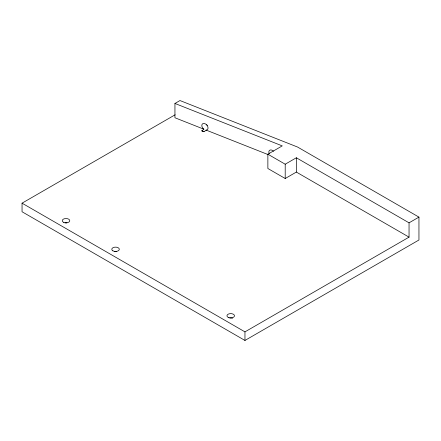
<?xml version="1.0" encoding="UTF-8"?>
<svg xmlns="http://www.w3.org/2000/svg" width="441" height="441" viewBox="0 0 441 441"><rect width="100%" height="100%" fill="white"/><g stroke="black" fill="none" stroke-linecap="round" stroke-linejoin="round"><path stroke-width="0.66" d="M201.879 130.861L203.858 129.191L203.373 128.805A3.765 2.536 49.9 0 1 202.546 123.838A3.765 2.536 49.9 0 1 207.309 125.718A3.765 2.536 49.9 0 1 206.482 130.029L204.018 131.705L201.879 130.861L204.018 131.705M203.858 129.191L174.945 117.758L174.945 103.459L179.989 100.554L297.587 147.051L418.95 217.115L418.95 239.998L244.959 340.446L22.05 211.752L22.05 203.174L175.127 114.798M267.869 154.201L285.206 164.206L296.352 157.773L409.044 222.837L409.044 237.137L296.352 172.073L285.206 178.506L267.869 168.501L267.869 154.201L282.262 145.888L174.945 103.459M409.044 222.837L418.95 217.115M22.05 203.174L244.959 331.869L409.044 237.137M205.997 130.04L268.337 154.686M296.352 157.773L296.352 172.073M285.206 164.206L285.206 178.506M244.959 331.869L244.959 340.446M207.331 125.465A3.765 2.536 49.9 0 1 206.691 124.72M269.264 153.727A3.765 2.536 49.9 0 1 269.76 150.216A3.765 2.536 49.9 0 1 273.508 151.208M229.744 317.972A3.765 2.172 0 0 1 232.6 318.187M65.036 222.881A3.765 2.172 0 0 1 66.988 222.881M114.572 251.48A3.765 2.172 0 0 1 116.523 251.48M228.835 317.663A3.765 2.172 0 0 0 234.48 315.784A3.765 2.172 0 0 0 228.835 313.898A3.765 2.172 0 0 0 228.835 317.663M63.35 222.231A3.765 2.172 0 0 0 69.65 221.255A3.765 2.172 0 0 0 65.036 218.593A3.765 2.172 0 0 0 63.35 222.231M112.885 250.83A3.765 2.172 0 0 0 119.186 249.854A3.765 2.172 0 0 0 114.572 247.192A3.765 2.172 0 0 0 112.885 250.83"/></g></svg>
